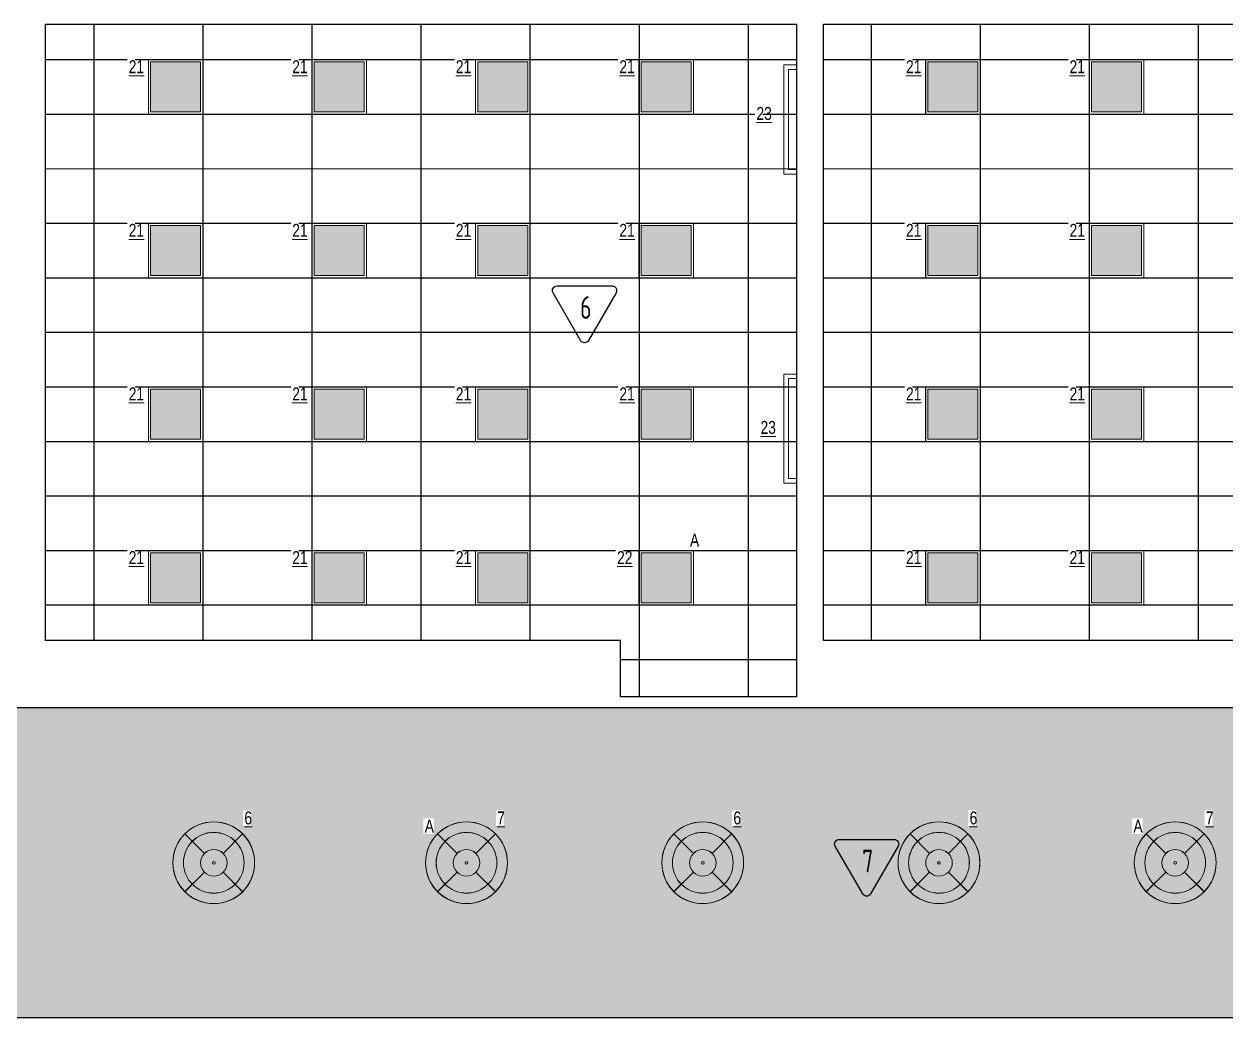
# Model space of a CAD drawing. Header units: millimetres. Extents: x -510890 to 418982, y -118257 to 141350.
# Drawn here: x 220505 to 233734, y 75166 to 86101 of the extents above; entities that cross this region are included whole.
import ezdxf

# ---------------------------------------------------------------- set-up
doc = ezdxf.new("R2010")
doc.units = ezdxf.units.MM
for name, color, linetype, lineweight in [('_ЭОМ_ОБЩ_Освещение_текст тип светильника', 172, 'Continuous', 50), ('_ЭОМ_светильник А', 1, 'Continuous', 35), ('_ЭОМ_светильник Р', 4, 'Continuous', 35), ('АР_Потолки_Штриховка', 252, 'Continuous', 0)]:
    doc.layers.add(name, color=color, linetype=linetype, lineweight=lineweight)
doc.layers.add('X-ref Light', color=250, linetype='Continuous')
doc.layers.add('АР_Потолок_Покраска', color=7, linetype='Continuous', lineweight=5, true_color=0x007399)
doc.layers.get('X-ref Light').off()
doc.styles.add('ISOCPEUR', font='isocpeur.ttf', dxfattribs={"height": 800})
doc.styles.add('ГОСТ', font='cad.shx', dxfattribs={"width": 0.8})

# ---------------------------------------------------------------- blocks, each defined once
blk = doc.blocks.new('A$C4757d704')
at = {"true_color": 0xf8f6b0, "transparency": 33554687}
h = blk.add_hatch(color=51, dxfattribs=at)
h.dxf.hatch_style = 1
h.paths.add_polyline_path([(214, 686), (132, 768, 0.198841), (0, 450, 0.198983), (132, 132), (214, 214, -0.198912), (116, 450, -0.198912)])
edge = h.paths.add_edge_path()
edge.add_arc((450, 450), 334, 135, 180)
edge.add_arc((450, 450), 334, 180, 225)
edge.add_line((214, 214), (347, 347))
edge.add_ellipse((450, 450), major_axis=(-146, 0), ratio=1, start_angle=315, end_angle=405, ccw=False)
edge.add_line((347, 553), (214, 686))
edge = h.paths.add_edge_path()
edge.add_line((214, 686), (347, 553))
edge.add_ellipse((450, 450), major_axis=(-146, 0), ratio=1, start_angle=225, end_angle=315, ccw=False)
edge.add_line((553, 553), (686, 686))
edge.add_arc((450, 450), 334, 45, 135)
h.paths.add_polyline_path([(132, 768), (214, 686, -0.414214), (686, 686), (768, 768, 0.414374)])
h.paths.add_polyline_path([(768, 768), (686, 686, -0.198912), (784, 450, -0.198912), (686, 214), (768, 132, 0.198983), (900, 450, 0.198841)])
edge = h.paths.add_edge_path()
edge.add_line((686, 686), (553, 553))
edge.add_ellipse((450, 450), major_axis=(-146, 0), ratio=1, start_angle=495, end_angle=585, ccw=False)
edge.add_line((553, 347), (686, 214))
edge.add_arc((450, 450), 334, 315, 360)
edge.add_arc((450, 450), 334, 0, 45)
edge = h.paths.add_edge_path()
edge.add_ellipse((450, 450), major_axis=(-146, 0), ratio=1, start_angle=405, end_angle=495, ccw=False)
edge.add_line((347, 347), (214, 214))
edge.add_arc((450, 450), 334, 225, 315)
edge.add_line((686, 214), (553, 347))
h.paths.add_polyline_path([(768, 132), (686, 214, -0.414214), (214, 214), (132, 132, 0.414054)])
edge = h.paths.add_edge_path()
edge.add_ellipse((450, 450), major_axis=(-146, 0), ratio=1, start_angle=495, end_angle=585)
edge.add_ellipse((450, 450), major_axis=(-146, 0), ratio=1, start_angle=225, end_angle=315)
edge.add_ellipse((450, 450), major_axis=(-146, 0), ratio=1, start_angle=315, end_angle=405)
edge.add_ellipse((450, 450), major_axis=(-146, 0), ratio=1, start_angle=405, end_angle=495)
edge = h.paths.add_edge_path(flags=0)
edge.add_ellipse((450, 450), major_axis=(-14.6, 0), ratio=1, start_angle=0, end_angle=360)
edge = h.paths.add_edge_path(flags=16)
edge.add_ellipse((450, 450), major_axis=(-14.6, 0), ratio=1, start_angle=0, end_angle=360)
at = {"layer": 'АР_Потолки_Штриховка', "color": 18, "ltscale": 100, "true_color": 0x000000}
for points in [[(132, 768), (347, 553)], [(768, 768), (553, 553)], [(347, 347), (132, 132)], [(553, 347), (768, 132)]]:
    blk.add_lwpolyline(points, dxfattribs=at)
for radius in [450, 334]:
    blk.add_circle((450, 450), radius, dxfattribs=at)
for major_axis in [(-146, 0), (-146, 0), (-14.6, 0)]:
    blk.add_ellipse((450, 450), major_axis=major_axis, ratio=1, start_param=3.926991, end_param=10.210176, dxfattribs=at)
blk = doc.blocks.new('Кососвет')
at = {"color": 0, "linetype": 'ByBlock', "lineweight": -2, "ltscale": 40}
for points in [[(-600, 26), (600, 26), (600, -111)], [(-600, 26), (-600, -111)], [(-600, -111), (-550, -111)], [(-550, -24), (550, -24)], [(-550, -111), (-550, -24)], [(600, -111), (550, -111), (550, -24)]]:
    blk.add_lwpolyline(points, dxfattribs=at)
blk = doc.blocks.new('RVE-SLIM-PRIME-595')
at = {"color": 0, "linetype": 'ByBlock', "lineweight": -2, "ltscale": 40}
for points in [[(300, -300), (-300, -300), (-300, 300), (300, 300)], [(275, -275), (-275, -275), (-275, 275), (275, 275)]]:
    blk.add_lwpolyline(points, close=True, dxfattribs=at)
blk = doc.blocks.new('светильник школа коридор')
at = {"color": 0, "linetype": 'ByBlock', "lineweight": -2}
for points in [[(-318, 318), (-103, 103)], [(318, 318), (103, 103)], [(-103, -103), (-318, -318)], [(103, -103), (318, -318)]]:
    blk.add_lwpolyline(points, dxfattribs=at)
blk.add_circle((0, 0), 334, dxfattribs=at)
for major_axis in [(-450, 0), (-146, 0), (-146, 0), (-14.6, 0)]:
    blk.add_ellipse((0, 0), major_axis=major_axis, ratio=1, start_param=3.926991, end_param=10.210176, dxfattribs=at)
blk = doc.blocks.new('A$Cf9aa4cc4')
at = {"layer": 'АР_Потолки_Штриховка', "color": 18, "lineweight": 18, "ltscale": 100, "true_color": 0x000000}
for points in [[(7529, 18942), (6929, 18942), (6929, 19542), (7529, 19542)], [(7504, 18967), (6954, 18967), (6954, 19517), (7504, 19517)], [(9329, 18942), (8729, 18942), (8729, 19542), (9329, 19542)], [(9304, 18967), (8754, 18967), (8754, 19517), (9304, 19517)], [(11129, 18942), (10529, 18942), (10529, 19542), (11129, 19542)], [(11104, 18967), (10554, 18967), (10554, 19517), (11104, 19517)], [(12929, 18942), (12329, 18942), (12329, 19542), (12929, 19542)], [(12904, 18967), (12354, 18967), (12354, 19517), (12904, 19517)], [(16084, 18942), (15484, 18942), (15484, 19542), (16084, 19542)], [(16059, 18967), (15509, 18967), (15509, 19517), (16059, 19517)], [(17884, 18942), (17284, 18942), (17284, 19542), (17884, 19542)], [(17859, 18967), (17309, 18967), (17309, 19517), (17859, 19517)], [(7529, 17142), (6929, 17142), (6929, 17742), (7529, 17742)], [(9329, 17142), (8729, 17142), (8729, 17742), (9329, 17742)], [(11129, 17142), (10529, 17142), (10529, 17742), (11129, 17742)], [(12929, 17142), (12329, 17142), (12329, 17742), (12929, 17742)], [(16084, 17142), (15484, 17142), (15484, 17742), (16084, 17742)], [(17884, 17142), (17284, 17142), (17284, 17742), (17884, 17742)], [(7504, 17167), (6954, 17167), (6954, 17717), (7504, 17717)], [(9304, 17167), (8754, 17167), (8754, 17717), (9304, 17717)], [(11104, 17167), (10554, 17167), (10554, 17717), (11104, 17717)], [(12904, 17167), (12354, 17167), (12354, 17717), (12904, 17717)], [(16059, 17167), (15509, 17167), (15509, 17717), (16059, 17717)], [(17859, 17167), (17309, 17167), (17309, 17717), (17859, 17717)], [(7529, 15342), (6929, 15342), (6929, 15942), (7529, 15942)], [(7504, 15367), (6954, 15367), (6954, 15917), (7504, 15917)], [(9329, 15342), (8729, 15342), (8729, 15942), (9329, 15942)], [(9304, 15367), (8754, 15367), (8754, 15917), (9304, 15917)], [(11129, 15342), (10529, 15342), (10529, 15942), (11129, 15942)], [(11104, 15367), (10554, 15367), (10554, 15917), (11104, 15917)], [(12929, 15342), (12329, 15342), (12329, 15942), (12929, 15942)], [(12904, 15367), (12354, 15367), (12354, 15917), (12904, 15917)], [(16084, 15342), (15484, 15342), (15484, 15942), (16084, 15942)], [(16059, 15367), (15509, 15367), (15509, 15917), (16059, 15917)], [(17884, 15342), (17284, 15342), (17284, 15942), (17884, 15942)], [(17859, 15367), (17309, 15367), (17309, 15917), (17859, 15917)], [(7529, 13542), (6929, 13542), (6929, 14142), (7529, 14142)], [(7504, 13567), (6954, 13567), (6954, 14117), (7504, 14117)], [(9329, 13542), (8729, 13542), (8729, 14142), (9329, 14142)], [(9304, 13567), (8754, 13567), (8754, 14117), (9304, 14117)], [(11129, 13542), (10529, 13542), (10529, 14142), (11129, 14142)], [(11104, 13567), (10554, 13567), (10554, 14117), (11104, 14117)], [(12929, 13542), (12329, 13542), (12329, 14142), (12929, 14142)], [(12904, 13567), (12354, 13567), (12354, 14117), (12904, 14117)], [(16084, 13542), (15484, 13542), (15484, 14142), (16084, 14142)], [(16059, 13567), (15509, 13567), (15509, 14117), (16059, 14117)], [(17884, 13542), (17284, 13542), (17284, 14142), (17884, 14142)], [(17859, 13567), (17309, 13567), (17309, 14117), (17859, 14117)]]:
    blk.add_lwpolyline(points, close=True, dxfattribs=at)
at = {"layer": '_ЭОМ_светильник А', "color": 18, "lineweight": 18, "ltscale": 100, "true_color": 0x000000}
blk.add_blockref('RVE-SLIM-PRIME-595', (12629, 13842), dxfattribs=at)
at = {"layer": '_ЭОМ_светильник Р', "color": 18, "lineweight": 18, "ltscale": 100, "true_color": 0x000000}
for name, p in [('RVE-SLIM-PRIME-595', (7229, 19242)), ('RVE-SLIM-PRIME-595', (9029, 19242)), ('RVE-SLIM-PRIME-595', (10829, 19242)), ('RVE-SLIM-PRIME-595', (12629, 19242)), ('RVE-SLIM-PRIME-595', (15784, 19242)), ('RVE-SLIM-PRIME-595', (17584, 19242)), ('RVE-SLIM-PRIME-595', (7229, 17442)), ('RVE-SLIM-PRIME-595', (9029, 17442)), ('RVE-SLIM-PRIME-595', (10829, 17442)), ('RVE-SLIM-PRIME-595', (12629, 17442)), ('RVE-SLIM-PRIME-595', (15784, 17442)), ('RVE-SLIM-PRIME-595', (17584, 17442)), ('RVE-SLIM-PRIME-595', (7229, 15642)), ('RVE-SLIM-PRIME-595', (9029, 15642)), ('RVE-SLIM-PRIME-595', (10829, 15642)), ('RVE-SLIM-PRIME-595', (12629, 15642)), ('RVE-SLIM-PRIME-595', (15784, 15642)), ('RVE-SLIM-PRIME-595', (17584, 15642)), ('RVE-SLIM-PRIME-595', (7229, 13842)), ('RVE-SLIM-PRIME-595', (9029, 13842)), ('RVE-SLIM-PRIME-595', (10829, 13842)), ('RVE-SLIM-PRIME-595', (15784, 13842)), ('RVE-SLIM-PRIME-595', (17584, 13842)), ('светильник школа коридор', (7649, 10706)), ('светильник школа коридор', (13031, 10706)), ('светильник школа коридор', (15631, 10706))]:
    blk.add_blockref(name, p, dxfattribs=at)
at = {"layer": '_ЭОМ_светильник Р', "color": 18, "lineweight": 18, "ltscale": 100, "true_color": 0x000000, "rotation": 89.99999999999999}
for p in [(13950, 18883), (13950, 15483)]:
    blk.add_blockref('Кососвет', p, dxfattribs=at)
at = {"layer": 'X-ref Light', "color": 18, "linetype": 'ByBlock', "lineweight": 18, "ltscale": 40, "true_color": 0x000000}
for p in [(7199, 10255), (9981, 10255), (12581, 10255), (15181, 10255), (17781, 10255)]:
    blk.add_blockref('A$C4757d704', p, dxfattribs=at)
at = {"layer": '_ЭОМ_ОБЩ_Освещение_текст тип светильника', "color": 18, "lineweight": 18, "ltscale": 40, "true_color": 0x000000, "char_height": 142.2, "width": 55.87, "attachment_point": 1, "style": 'ГОСТ', "bg_fill": 3, "box_fill_scale": 1.1, "bg_fill_color": 256, "bg_fill_transparency": 0}
for s, insert in [('{\\L23}', (13622, 19021)), ('{\\L23}', (13667, 15567)), ('{\\L22}', (12088, 14135))]:
    blk.add_mtext(s, dxfattribs=dict(at, insert=insert))
for s, insert in [('{\\L21}', (6713, 19535)), ('{\\L21}', (8513, 19535)), ('{\\L21}', (10313, 19535)), ('{\\L21}', (12113, 19535)), ('{\\L21}', (15268, 19535)), ('{\\L21}', (17068, 19535)), ('{\\L21}', (6713, 17735)), ('{\\L21}', (8513, 17735)), ('{\\L21}', (10313, 17735)), ('{\\L21}', (12113, 17735)), ('{\\L21}', (15268, 17735)), ('{\\L21}', (17068, 17735)), ('{\\L21}', (6713, 15935)), ('{\\L21}', (8513, 15935)), ('{\\L21}', (10313, 15935)), ('{\\L21}', (12113, 15935)), ('{\\L21}', (15268, 15935)), ('{\\L21}', (17068, 15935)), ('{\\L21}', (6713, 14135)), ('{\\L21}', (8513, 14135)), ('{\\L21}', (10313, 14135)), ('{\\L21}', (15268, 14135)), ('{\\L21}', (17068, 14135)), ('{\\L6}', (7986, 11270)), ('{\\L6}', (13368, 11270)), ('{\\L6}', (15968, 11270))]:
    blk.add_mtext(s, dxfattribs=dict(at, insert=insert))
at = {"layer": '_ЭОМ_светильник А', "color": 18, "lineweight": 18, "ltscale": 100, "true_color": 0x000000, "char_height": 142, "width": 86.04, "attachment_point": 1, "style": 'ГОСТ', "bg_fill": 3, "box_fill_scale": 1.1, "bg_fill_color": 256, "bg_fill_transparency": 0}
for insert in [(12890, 14326), (9971, 11180, 0), (17771, 11180, 0)]:
    blk.add_mtext('А', dxfattribs=dict(at, insert=insert))
at = {"layer": '_ЭОМ_светильник А', "color": 18, "lineweight": 18, "ltscale": 100, "true_color": 0x000000}
for p in [(10431, 10706), (18231, 10706)]:
    blk.add_blockref('светильник школа коридор', p, dxfattribs=at)
at = {"layer": '_ЭОМ_ОБЩ_Освещение_текст тип светильника', "color": 18, "lineweight": 18, "ltscale": 40, "true_color": 0x000000, "char_height": 142.2, "width": 55.87, "attachment_point": 1, "style": 'ГОСТ', "bg_fill": 3, "box_fill_scale": 1.1, "bg_fill_color": 256, "bg_fill_transparency": 0}
for insert in [(10768, 11270), (18568, 11270)]:
    blk.add_mtext('{\\L7}', dxfattribs=dict(at, insert=insert))

msp = doc.modelspace()

# ---------------------------------------------------------------- hatches: boundary and pattern name
at = {"layer": 'АР_Потолки_Штриховка', "ltscale": 100, "true_color": 0xf8f6b0}
h = msp.add_hatch(color=51, dxfattribs=at)
h.dxf.hatch_style = 1
h.paths.add_polyline_path([(221898.9, 85134.6), (222448.9, 85134.6), (222448.9, 85684.6), (221898.9, 85684.6)])
h = msp.add_hatch(color=51, dxfattribs=at)
h.dxf.hatch_style = 1
h.paths.add_polyline_path([(223698.9, 85134.6), (224248.9, 85134.6), (224248.9, 85684.6), (223698.9, 85684.6)])
h = msp.add_hatch(color=51, dxfattribs=at)
h.dxf.hatch_style = 1
h.paths.add_polyline_path([(225498.9, 85134.6), (226048.9, 85134.6), (226048.9, 85684.6), (225498.9, 85684.6)])
h = msp.add_hatch(color=51, dxfattribs=at)
h.dxf.hatch_style = 1
h.paths.add_polyline_path([(227298.9, 85134.6), (227848.9, 85134.6), (227848.9, 85684.6), (227298.9, 85684.6)])
h = msp.add_hatch(color=51, dxfattribs=at)
h.dxf.hatch_style = 1
h.paths.add_polyline_path([(230453.9, 85134.6), (231003.9, 85134.6), (231003.9, 85684.6), (230453.9, 85684.6)])
h = msp.add_hatch(color=51, dxfattribs=at)
h.dxf.hatch_style = 1
h.paths.add_polyline_path([(232253.9, 85134.6), (232803.9, 85134.6), (232803.9, 85684.6), (232253.9, 85684.6)])
h = msp.add_hatch(color=51, dxfattribs=at)
h.dxf.hatch_style = 1
h.paths.add_polyline_path([(221898.9, 83334.6), (222448.9, 83334.6), (222448.9, 83884.6), (221898.9, 83884.6)])
h = msp.add_hatch(color=51, dxfattribs=at)
h.dxf.hatch_style = 1
h.paths.add_polyline_path([(223698.9, 83334.6), (224248.9, 83334.6), (224248.9, 83884.6), (223698.9, 83884.6)])
h = msp.add_hatch(color=51, dxfattribs=at)
h.dxf.hatch_style = 1
h.paths.add_polyline_path([(225498.9, 83334.6), (226048.9, 83334.6), (226048.9, 83884.6), (225498.9, 83884.6)])
h = msp.add_hatch(color=51, dxfattribs=at)
h.dxf.hatch_style = 1
h.paths.add_polyline_path([(227298.9, 83334.6), (227848.9, 83334.6), (227848.9, 83884.6), (227298.9, 83884.6)])
h = msp.add_hatch(color=51, dxfattribs=at)
h.dxf.hatch_style = 1
h.paths.add_polyline_path([(230453.9, 83334.6), (231003.9, 83334.6), (231003.9, 83884.6), (230453.9, 83884.6)])
h = msp.add_hatch(color=51, dxfattribs=at)
h.dxf.hatch_style = 1
h.paths.add_polyline_path([(232253.9, 83334.6), (232803.9, 83334.6), (232803.9, 83884.6), (232253.9, 83884.6)])
h = msp.add_hatch(color=51, dxfattribs=at)
h.dxf.hatch_style = 1
h.paths.add_polyline_path([(221898.9, 81534.6), (222448.9, 81534.6), (222448.9, 82084.6), (221898.9, 82084.6)])
h = msp.add_hatch(color=51, dxfattribs=at)
h.dxf.hatch_style = 1
h.paths.add_polyline_path([(223698.9, 81534.6), (224248.9, 81534.6), (224248.9, 82084.6), (223698.9, 82084.6)])
h = msp.add_hatch(color=51, dxfattribs=at)
h.dxf.hatch_style = 1
h.paths.add_polyline_path([(225498.9, 81534.6), (226048.9, 81534.6), (226048.9, 82084.6), (225498.9, 82084.6)])
h = msp.add_hatch(color=51, dxfattribs=at)
h.dxf.hatch_style = 1
h.paths.add_polyline_path([(227298.9, 81534.6), (227848.9, 81534.6), (227848.9, 82084.6), (227298.9, 82084.6)])
h = msp.add_hatch(color=51, dxfattribs=at)
h.dxf.hatch_style = 1
h.paths.add_polyline_path([(230453.9, 81534.6), (231003.9, 81534.6), (231003.9, 82084.6), (230453.9, 82084.6)])
h = msp.add_hatch(color=51, dxfattribs=at)
h.dxf.hatch_style = 1
h.paths.add_polyline_path([(232253.9, 81534.6), (232803.9, 81534.6), (232803.9, 82084.6), (232253.9, 82084.6)])
h = msp.add_hatch(color=51, dxfattribs=at)
h.dxf.hatch_style = 1
h.paths.add_polyline_path([(221898.9, 79734.6), (222448.9, 79734.6), (222448.9, 80284.6), (221898.9, 80284.6)])
h = msp.add_hatch(color=51, dxfattribs=at)
h.dxf.hatch_style = 1
h.paths.add_polyline_path([(223698.9, 79734.6), (224248.9, 79734.6), (224248.9, 80284.6), (223698.9, 80284.6)])
h = msp.add_hatch(color=51, dxfattribs=at)
h.dxf.hatch_style = 1
h.paths.add_polyline_path([(225498.9, 79734.6), (226048.9, 79734.6), (226048.9, 80284.6), (225498.9, 80284.6)])
h = msp.add_hatch(color=51, dxfattribs=at)
h.dxf.hatch_style = 1
h.paths.add_polyline_path([(227298.9, 79734.6), (227848.9, 79734.6), (227848.9, 80284.6), (227298.9, 80284.6)])
h = msp.add_hatch(color=51, dxfattribs=at)
h.dxf.hatch_style = 1
h.paths.add_polyline_path([(230453.9, 79734.6), (231003.9, 79734.6), (231003.9, 80284.6), (230453.9, 80284.6)])
h = msp.add_hatch(color=51, dxfattribs=at)
h.dxf.hatch_style = 1
h.paths.add_polyline_path([(232253.9, 79734.6), (232803.9, 79734.6), (232803.9, 80284.6), (232253.9, 80284.6)])
at = {"layer": 'АР_Потолок_Покраска'}
h = msp.add_hatch(dxfattribs=at)
h.set_pattern_fill('CROSS', color=256, scale=25)
h.set_pattern_definition([(0, (271876.31, 0.0003), (158.75, 158.75), [79.375, -238.125]), (90, (271916, -39.69), (-158.75, 158.75), [79.375, -238.125])])
h.paths.add_polyline_path([(241078.2, 78580.3), (241077.9, 75165.7), (217473.3, 75165.7), (217473, 78580.3)])

# ---------------------------------------------------------------- linework, layer by layer
for points in [[(220740.6, 86100.7), (229005.6, 86100.7), (229005.6, 78700.3), (227071.9, 78700.3), (227071.9, 79318.5), (220740.6, 79318.5)], [(229305.6, 86100.7), (237550.6, 86100.7), (237550.6, 78700.3), (235616.9, 78700.3), (235616.9, 79318.5), (229305.5, 79318.5)], [(241078.2, 78580.3), (241077.9, 75165.7), (217473.3, 75165.7), (217473, 78580.3)]]:
    msp.add_lwpolyline(points, close=True)
for points in [[(221273.9, 86100.7), (221273.9, 79318.5)], [(222473.9, 86100.7), (222473.9, 79318.5)], [(223673.9, 86100.7), (223673.9, 79318.5)], [(224873.9, 86100.7), (224873.9, 79318.5)], [(226073.9, 86100.7), (226073.9, 79318.5)], [(227273.9, 86100.7), (227273.9, 78700.3)], [(228473.9, 86100.7), (228473.9, 78700.3)], [(229828.9, 86100.7), (229828.9, 79318.5)], [(231028.9, 86100.7), (231028.9, 79318.5)], [(232228.9, 86100.7), (232228.9, 79318.5)], [(233428.9, 86100.7), (233428.9, 79318.5)], [(220740.6, 85709.5), (229005.6, 85709.6)], [(229305.6, 85709.5), (237550.6, 85709.6)], [(220740.6, 85109.5), (229005.6, 85109.6)], [(229305.6, 85109.5), (237550.6, 85109.6)], [(220740.6, 84509.5), (229005.6, 84509.6)], [(229305.6, 84509.5), (237550.6, 84509.6)], [(220740.6, 83909.5), (229005.6, 83909.6)], [(229305.6, 83909.5), (237550.6, 83909.6)], [(220740.6, 83309.5), (229005.6, 83309.6)], [(229305.6, 83309.5), (237550.6, 83309.6)], [(220740.6, 82709.5), (229005.6, 82709.6)], [(229305.6, 82709.5), (237550.6, 82709.6)], [(220740.6, 82109.5), (229005.6, 82109.6)], [(229305.6, 82109.5), (237550.6, 82109.6)], [(220740.6, 81509.5), (229005.6, 81509.6)], [(229305.6, 81509.5), (237550.6, 81509.6)], [(220740.6, 80909.5), (229005.6, 80909.6)], [(229305.6, 80909.5), (237550.6, 80909.6)], [(220740.6, 80309.5), (229005.6, 80309.6)], [(229305.6, 80309.5), (237550.6, 80309.6)], [(220740.6, 79709.5), (229005.6, 79709.6)], [(229305.5, 79709.5), (237550.6, 79709.6)], [(227071.9, 79109.6), (229005.6, 79109.6)]]:
    msp.add_lwpolyline(points)
for points in [[(226371.4, 83219.6), (226977.6, 83219.6, -0.5773495), (227020.9, 83144.6), (226717.8, 82619.6, -0.5773541), (226631.2, 82619.6), (226328.1, 83144.6, -0.5773491), (226371.4, 83219.6, -0.0000017)], [(229476.1, 77129.7), (230082.3, 77129.7, -0.5773495), (230125.6, 77054.7), (229822.5, 76529.7, -0.5773541), (229735.9, 76529.7), (229432.8, 77054.7, -0.5773491), (229476.1, 77129.7, -0.0000017)]]:
    msp.add_lwpolyline(points, format="xyb")
at = {"layer": 'АР_Потолки_Штриховка', "color": 18, "ltscale": 100, "true_color": 0x000000}
for points in [[(222473.9, 85109.6), (221873.9, 85109.6), (221873.9, 85709.6), (222473.9, 85709.6)], [(222448.9, 85134.6), (221898.9, 85134.6), (221898.9, 85684.6), (222448.9, 85684.6)], [(224273.9, 85109.6), (223673.9, 85109.6), (223673.9, 85709.6), (224273.9, 85709.6)], [(224248.9, 85134.6), (223698.9, 85134.6), (223698.9, 85684.6), (224248.9, 85684.6)], [(226073.9, 85109.6), (225473.9, 85109.6), (225473.9, 85709.6), (226073.9, 85709.6)], [(226048.9, 85134.6), (225498.9, 85134.6), (225498.9, 85684.6), (226048.9, 85684.6)], [(227873.9, 85109.6), (227273.9, 85109.6), (227273.9, 85709.6), (227873.9, 85709.6)], [(227848.9, 85134.6), (227298.9, 85134.6), (227298.9, 85684.6), (227848.9, 85684.6)], [(231028.9, 85109.6), (230428.9, 85109.6), (230428.9, 85709.6), (231028.9, 85709.6)], [(231003.9, 85134.6), (230453.9, 85134.6), (230453.9, 85684.6), (231003.9, 85684.6)], [(232828.9, 85109.6), (232228.9, 85109.6), (232228.9, 85709.6), (232828.9, 85709.6)], [(232803.9, 85134.6), (232253.9, 85134.6), (232253.9, 85684.6), (232803.9, 85684.6)], [(222473.9, 83309.6), (221873.9, 83309.6), (221873.9, 83909.6), (222473.9, 83909.6)], [(222448.9, 83334.6), (221898.9, 83334.6), (221898.9, 83884.6), (222448.9, 83884.6)], [(224273.9, 83309.6), (223673.9, 83309.6), (223673.9, 83909.6), (224273.9, 83909.6)], [(224248.9, 83334.6), (223698.9, 83334.6), (223698.9, 83884.6), (224248.9, 83884.6)], [(226073.9, 83309.6), (225473.9, 83309.6), (225473.9, 83909.6), (226073.9, 83909.6)], [(226048.9, 83334.6), (225498.9, 83334.6), (225498.9, 83884.6), (226048.9, 83884.6)], [(227873.9, 83309.6), (227273.9, 83309.6), (227273.9, 83909.6), (227873.9, 83909.6)], [(227848.9, 83334.6), (227298.9, 83334.6), (227298.9, 83884.6), (227848.9, 83884.6)], [(231028.9, 83309.6), (230428.9, 83309.6), (230428.9, 83909.6), (231028.9, 83909.6)], [(231003.9, 83334.6), (230453.9, 83334.6), (230453.9, 83884.6), (231003.9, 83884.6)], [(232828.9, 83309.6), (232228.9, 83309.6), (232228.9, 83909.6), (232828.9, 83909.6)], [(232803.9, 83334.6), (232253.9, 83334.6), (232253.9, 83884.6), (232803.9, 83884.6)], [(222473.9, 81509.6), (221873.9, 81509.6), (221873.9, 82109.6), (222473.9, 82109.6)], [(222448.9, 81534.6), (221898.9, 81534.6), (221898.9, 82084.6), (222448.9, 82084.6)], [(224273.9, 81509.6), (223673.9, 81509.6), (223673.9, 82109.6), (224273.9, 82109.6)], [(224248.9, 81534.6), (223698.9, 81534.6), (223698.9, 82084.6), (224248.9, 82084.6)], [(226073.9, 81509.6), (225473.9, 81509.6), (225473.9, 82109.6), (226073.9, 82109.6)], [(226048.9, 81534.6), (225498.9, 81534.6), (225498.9, 82084.6), (226048.9, 82084.6)], [(227873.9, 81509.6), (227273.9, 81509.6), (227273.9, 82109.6), (227873.9, 82109.6)], [(227848.9, 81534.6), (227298.9, 81534.6), (227298.9, 82084.6), (227848.9, 82084.6)], [(231028.9, 81509.6), (230428.9, 81509.6), (230428.9, 82109.6), (231028.9, 82109.6)], [(231003.9, 81534.6), (230453.9, 81534.6), (230453.9, 82084.6), (231003.9, 82084.6)], [(232828.9, 81509.6), (232228.9, 81509.6), (232228.9, 82109.6), (232828.9, 82109.6)], [(232803.9, 81534.6), (232253.9, 81534.6), (232253.9, 82084.6), (232803.9, 82084.6)], [(222473.9, 79709.6), (221873.9, 79709.6), (221873.9, 80309.6), (222473.9, 80309.6)], [(224273.9, 79709.6), (223673.9, 79709.6), (223673.9, 80309.6), (224273.9, 80309.6)], [(226073.9, 79709.6), (225473.9, 79709.6), (225473.9, 80309.6), (226073.9, 80309.6)], [(227873.9, 79709.6), (227273.9, 79709.6), (227273.9, 80309.6), (227873.9, 80309.6)], [(231028.9, 79709.6), (230428.9, 79709.6), (230428.9, 80309.6), (231028.9, 80309.6)], [(232828.9, 79709.6), (232228.9, 79709.6), (232228.9, 80309.6), (232828.9, 80309.6)], [(222448.9, 79734.6), (221898.9, 79734.6), (221898.9, 80284.6), (222448.9, 80284.6)], [(224248.9, 79734.6), (223698.9, 79734.6), (223698.9, 80284.6), (224248.9, 80284.6)], [(226048.9, 79734.6), (225498.9, 79734.6), (225498.9, 80284.6), (226048.9, 80284.6)], [(227848.9, 79734.6), (227298.9, 79734.6), (227298.9, 80284.6), (227848.9, 80284.6)], [(231003.9, 79734.6), (230453.9, 79734.6), (230453.9, 80284.6), (231003.9, 80284.6)], [(232803.9, 79734.6), (232253.9, 79734.6), (232253.9, 80284.6), (232803.9, 80284.6)]]:
    msp.add_lwpolyline(points, close=True, dxfattribs=at)

# ---------------------------------------------------------------- block references
at = {"layer": 'X-ref Light', "linetype": 'ByBlock', "ltscale": 40}
for p in [(222143.4, 76422.8), (224925.4, 76422.8), (227525.4, 76422.8), (230125.4, 76422.8), (232725.4, 76422.8)]:
    msp.add_blockref('A$C4757d704', p, dxfattribs=at)

# ---------------------------------------------------------------- texts
at = {"char_height": 250, "width": 294.334, "attachment_point": 1, "style": 'ISOCPEUR'}
for s, insert in [('{\\W0.7;6}', (226625.1, 83107.5)), ('{\\W0.7;7}', (229729.8, 77017.6))]:
    msp.add_mtext(s, dxfattribs=dict(at, insert=insert))

# ---------------------------------------------------------------- next in the draw order: block references
at = {"layer": 'X-ref Light', "color": 18, "lineweight": 30, "true_color": 0x000000}
msp.add_blockref('A$Cf9aa4cc4', (214944.5, 66167.4), dxfattribs=at)

doc.saveas('drawing.dxf')
